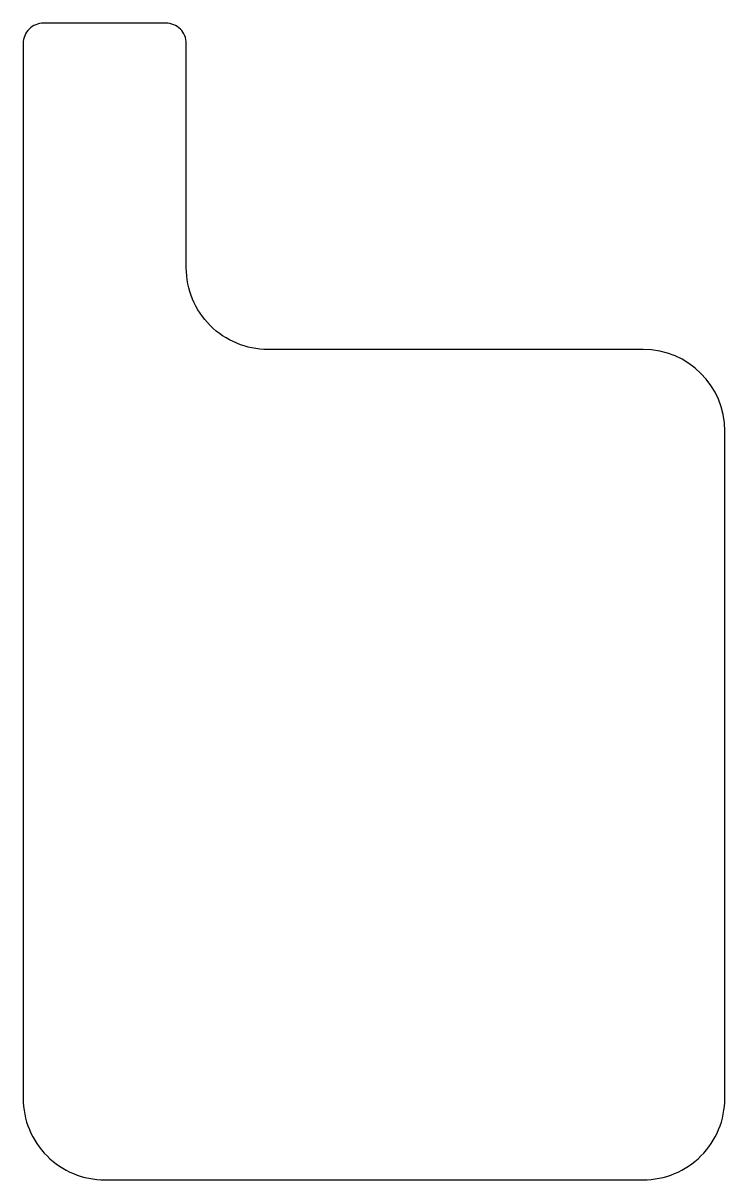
# Model space of a CAD drawing. Header units: millimetres. Extents: x 2.93 to 7.23, y -14.5 to -7.41.
import ezdxf

# ---------------------------------------------------------------- set-up
doc = ezdxf.new("R2010")
doc.units = ezdxf.units.MM
doc.layers.add('pixel_electrodes_large_lower_5_edm', color=4, linetype='Continuous')

msp = doc.modelspace()

# ---------------------------------------------------------------- linework, layer by layer
at = {"layer": 'pixel_electrodes_large_lower_5_edm'}
msp.add_lwpolyline([(2.93, -14, 0.414214), (3.43, -14.5), (6.73, -14.5, 0.414214), (7.23, -14), (7.23, -9.9111, 0.414213), (6.73, -9.4111), (4.43, -9.4111, -0.414214), (3.93, -8.9111), (3.93, -7.5361, 0.414214), (3.805, -7.4111), (3.055, -7.4111, 0.414214), (2.93, -7.5361), (2.93, -8.9111), (2.93, -10)], format="xyb", close=True, dxfattribs=at)

doc.saveas('drawing.dxf')
